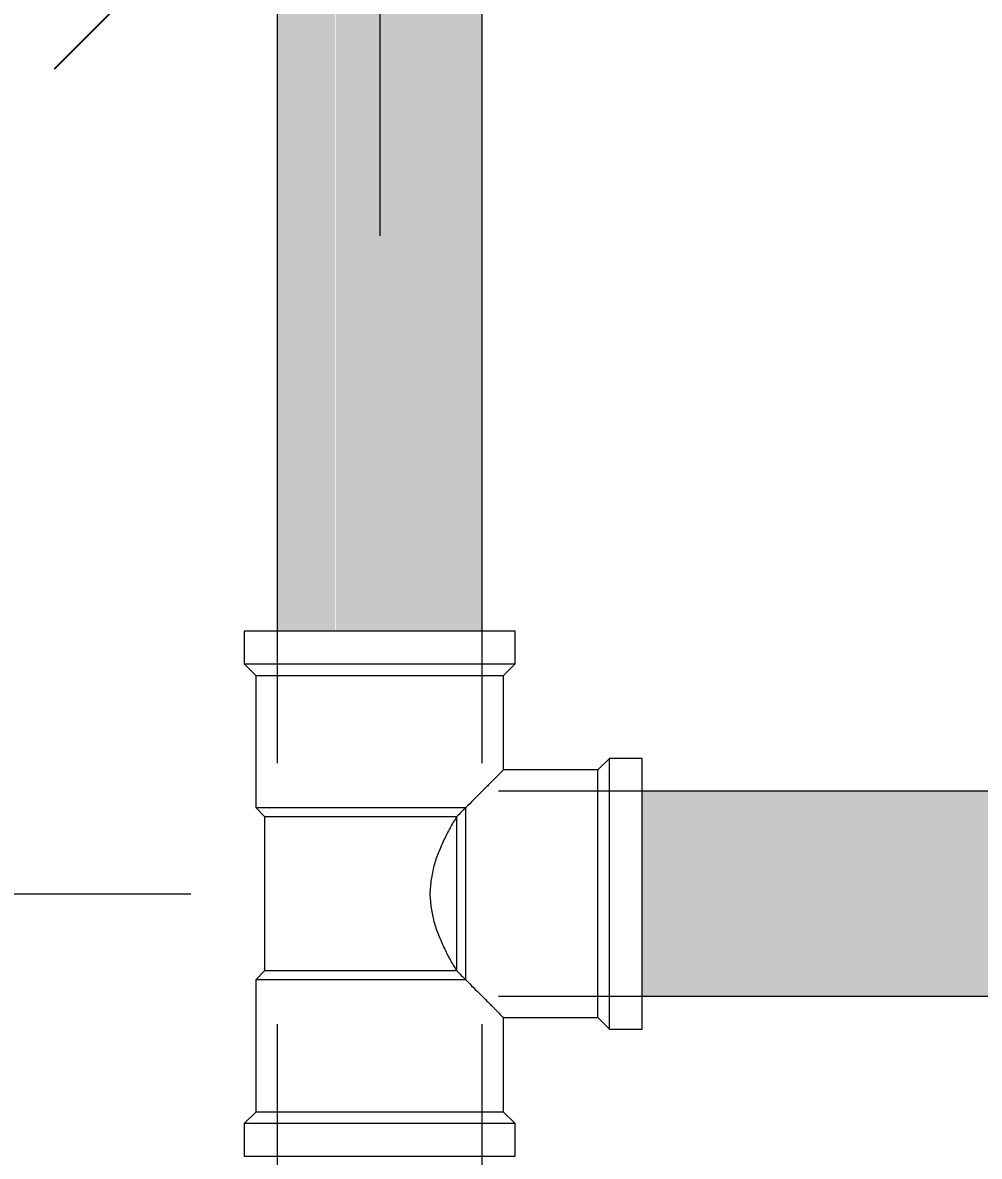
# Model space of a CAD drawing. Header units: metres. Extents: x -24.8 to 3.4, y -2.1 to 25.8.
# Drawn here: x -8.0661 to -7.9495, y 0.268 to 0.4062 of the extents above; entities that cross this region are included whole.
import ezdxf

# ---------------------------------------------------------------- set-up
doc = ezdxf.new("R2010")
doc.units = ezdxf.units.M
for name, color, linetype, lineweight in [('A-ANNO-DIMS', 7, 'Continuous', 5), ('A-ANNO-DIMS-25', 7, 'Continuous', 5), ('P-PIPE', 7, 'Continuous', 5)]:
    doc.layers.add(name, color=color, linetype=linetype, lineweight=lineweight)
doc.styles.add('Century Gothic_4', font='GOTHIC.TTF', dxfattribs={"height": 0.025})
doc.dimstyles.new('Setores_1_mm_1', dxfattribs={"dimscale": 0.3048, "dimtxt": 0.026104, "dimasz": 0.260417, "dimexe": 0.19685, "dimexo": 0.123031, "dimgap": 0.143537, "dimtad": 1, "dimrnd": 0.01, "dimzin": 0, "dimdsep": 46, "dimtxsty": 'Century Gothic_4', "dimblk1": 'OBLIQUE', "dimblk2": 'OBLIQUE', "dimsah": 1, "dimcen": 0.09, "dimazin": 0, "dimtfac": 1, "dimtdec": 4, "dimtix": 1, "dimtmove": 0, "dimatfit": 3, "dimfxl": 1, "dimtvp": 1, "dimtolj": 1, "dimtzin": 0, "dimarcsym": 2})

# ---------------------------------------------------------------- blocks, each defined once
blk = doc.blocks.new('Te_Reducao - Agua Fria_Soldavel - MEP - Tigre - Standard-V51-AA')
at = {"layer": 'P-PIPE'}
for p, q in [((33.2655, 0.332), (33.2655, 0.328)), ((33.2985, 0.332), (33.2655, 0.332)), ((33.2985, 0.328), (33.2985, 0.332)), ((33.2655, 0.328), (33.2669, 0.3266)), ((33.2655, 0.328), (33.2985, 0.328)), ((33.2971, 0.3266), (33.2985, 0.328)), ((33.2669, 0.3266), (33.2669, 0.3105)), ((33.2669, 0.3266), (33.2971, 0.3266)), ((33.2971, 0.3151), (33.2971, 0.3266)), ((33.31, 0.3165), (33.3086, 0.3151)), ((33.314, 0.3165), (33.31, 0.3165)), ((33.31, 0.2835), (33.31, 0.3165)), ((33.314, 0.2835), (33.314, 0.3165)), ((33.3086, 0.3151), (33.2971, 0.3151)), ((33.3086, 0.2849), (33.3086, 0.3151)), ((33.2669, 0.3105), (33.26796, 0.3094)), ((33.2669, 0.3105), (33.2925, 0.3105)), ((33.2925, 0.2895), (33.2925, 0.3105)), ((33.26796, 0.3094), (33.26796, 0.3)), ((33.26796, 0.3094), (33.2914, 0.3094)), ((33.2914, 0.2906), (33.2914, 0.3094)), ((33.26796, 0.3), (33.26796, 0.2906)), ((33.26796, 0.2906), (33.2669, 0.2895)), ((33.2914, 0.2906), (33.26796, 0.2906)), ((33.2669, 0.2895), (33.2669, 0.2734)), ((33.2925, 0.2895), (33.2669, 0.2895)), ((33.2971, 0.2849), (33.3086, 0.2849)), ((33.2971, 0.2734), (33.2971, 0.2849)), ((33.3086, 0.2849), (33.31, 0.2835)), ((33.31, 0.2835), (33.314, 0.2835)), ((33.2669, 0.2734), (33.2655, 0.272)), ((33.2971, 0.2734), (33.2669, 0.2734)), ((33.2985, 0.272), (33.2971, 0.2734)), ((33.2655, 0.272), (33.2655, 0.268)), ((33.2985, 0.272), (33.2655, 0.272)), ((33.2985, 0.268), (33.2985, 0.272)), ((33.2655, 0.268), (33.2985, 0.268))]:
    blk.add_line(p, q, dxfattribs=at)
for points, knots in [([(33.2971, 0.3151), (33.29708, 0.3151), (33.29692, 0.31492), (33.29634, 0.31435), (33.29587, 0.31387), (33.29544, 0.31344), (33.29496, 0.31296), (33.29404, 0.31205), (33.29315, 0.31114), (33.2925, 0.3105)], [0, 0, 0, 0, 0.25, 0.375, 0.5, 0.5625, 0.625, 0.75, 1, 1, 1, 1]), ([(33.2914, 0.3094), (33.29111, 0.30895), (33.29069, 0.30826), (33.29019, 0.3073), (33.28983, 0.30656), (33.28948, 0.30579), (33.28915, 0.30501), (33.28885, 0.30421), (33.2886, 0.3034), (33.28841, 0.30258), (33.28822, 0.30145), (33.28814, 0.30059), (33.28812, 0.3)], [0, 0, 0, 0, 0.166667, 0.25, 0.333333, 0.416667, 0.5, 0.583333, 0.666667, 0.75, 0.833333, 1, 1, 1, 1]), ([(33.28812, 0.3), (33.28814, 0.29941), (33.28822, 0.29855), (33.28841, 0.29742), (33.2886, 0.2966), (33.28885, 0.29579), (33.28915, 0.29499), (33.28948, 0.29421), (33.28983, 0.29344), (33.29019, 0.2927), (33.29069, 0.29174), (33.29111, 0.29105), (33.2914, 0.2906)], [0, 0, 0, 0, 0.166667, 0.25, 0.333333, 0.416667, 0.5, 0.583333, 0.666667, 0.75, 0.833333, 1, 1, 1, 1]), ([(33.2925, 0.2895), (33.29315, 0.28886), (33.29404, 0.28796), (33.29496, 0.28704), (33.29544, 0.28656), (33.29576, 0.28624), (33.29605, 0.28594), (33.29641, 0.28558), (33.29691, 0.28508), (33.29708, 0.2849), (33.2971, 0.2849)], [0, 0, 0, 0, 0.25, 0.375, 0.4375, 0.5, 0.5625, 0.625, 0.75, 1, 1, 1, 1])]:
    blk.add_open_spline(points, degree=3, knots=knots, dxfattribs=at)
for points in [[(33.2925, 0.3105), (33.29231, 0.31032), (33.29195, 0.30995), (33.29158, 0.30958), (33.2914, 0.3094)], [(33.2914, 0.2906), (33.29158, 0.29042), (33.29195, 0.29005), (33.29231, 0.28968), (33.2925, 0.2895)]]:
    blk.add_open_spline(points, degree=3, dxfattribs=at)
blk = doc.blocks.new('DIMBLOCK35-AA')
at = {"layer": 'A-ANNO-DIMS-25', "lineweight": 25}
for p, q in [((-8.13897, 0.3), (-8.17866, 0.33969)), ((-8.13897, 0.3), (-8.09928, 0.26031)), ((-8.13897, 0), (-8.17866, 0.03969)), ((-8.13897, 0), (-8.09928, -0.03969))]:
    blk.add_line(p, q, dxfattribs=at)
at = {"layer": 'A-ANNO-DIMS-25'}
for p, q in [((-8.13897, 0.3), (-8.19897, 0.3)), ((-8.13897, 0), (-8.13897, 0.3)), ((-8.13897, 0.3), (-8.04558, 0.3)), ((-8.13897, 0), (-8.19897, 0)), ((-8.13897, 0), (-7.93508, 0))]:
    blk.add_line(p, q, dxfattribs=at)
at = {"layer": 'A-ANNO-DIMS-25', "color": 0, "insert": (-8.21477, 0.09489), "char_height": 0.025, "width": 0.1322613, "attachment_point": 1, "rotation": 90, "line_spacing_factor": 0.984502, "style": 'Century Gothic_4'}
blk.add_mtext('0,30 m', dxfattribs=at)
blk = doc.blocks.new('_Oblique')
at = {"color": 0, "linetype": 'ByBlock', "lineweight": -2}
blk.add_line((-0.5, -0.5), (0.5, 0.5), dxfattribs=at)
blk = doc.blocks.new('DIMBLOCK36-AA')
at = {"layer": 'A-ANNO-DIMS-25'}
for p, q in [((-7.87258, 0.44017), (-7.87258, 0.50017)), ((-8.02258, 0.44017), (-8.02258, 0.45879)), ((-8.02258, 0.44017), (-7.87258, 0.44017)), ((-8.02258, 0.44017), (-8.02258, 0.38017)), ((-7.87258, 0.44017), (-7.87258, 0.39962))]:
    blk.add_line(p, q, dxfattribs=at)
at = {"layer": 'A-ANNO-DIMS-25', "lineweight": 25}
for p, q in [((-8.02258, 0.44017), (-7.9829, 0.47985)), ((-7.87258, 0.44017), (-7.8329, 0.47985)), ((-8.02258, 0.44017), (-8.06227, 0.40048)), ((-7.87258, 0.44017), (-7.91227, 0.40048))]:
    blk.add_line(p, q, dxfattribs=at)
at = {"layer": 'A-ANNO-DIMS-25', "color": 0, "insert": (-8.00269, 0.51596), "char_height": 0.025, "width": 0.1322613, "attachment_point": 1, "line_spacing_factor": 0.984502, "style": 'Century Gothic_4'}
blk.add_mtext('0,15 m', dxfattribs=at)

msp = doc.modelspace()

# ---------------------------------------------------------------- hatches: boundary and pattern name
at = {"layer": 'P-PIPE', "true_color": 0x00ffff}
for points in [[(-8.03503, 0.332), (-8.02801, 0.332), (-8.02801, 1), (-8.03128, 1), (-8.03128, 0.9925), (-8.03505, 0.9925), (-8.03505, 0.332)], [(-8.01433, 0.332), (-8.01133, 0.332), (-8.01134, 0.9925), (-8.01389, 0.99275), (-8.01389, 1), (-8.02801, 1), (-8.02794, 0.332), (-8.01434, 0.332)], [(-8.0103, 0.332), (-8.01012, 0.332), (-8.0103, 0.9925), (-8.01133, 0.9925), (-8.01133, 0.332), (-8.0103, 0.332)], [(-7.99058, 0.3), (-7.90608, 0.3), (-7.90608, 0.3125), (-7.99058, 0.31244), (-7.99058, 0.3)], [(-7.90608, 0.2875), (-7.90608, 0.3), (-7.99058, 0.3), (-7.99058, 0.2875), (-7.91693, 0.2875)]]:
    msp.add_hatch(color=4, dxfattribs=at).paths.add_polyline_path(points)

# ---------------------------------------------------------------- linework, layer by layer
at = {"layer": 'P-PIPE'}
for p, q in [((-8.03508, 4.0046), (-8.03508, 0.3159)), ((-8.01008, 0.3159), (-8.01008, 4.0046)), ((-7.89352, 0.3125), (-8.00808, 0.3125)), ((-8.00808, 0.2875), (-7.894, 0.2875)), ((-8.03508, 0.2841), (-8.03508, -0.25301)), ((-8.01008, -0.25301), (-8.01008, 0.2841))]:
    msp.add_line(p, q, dxfattribs=at)

# ---------------------------------------------------------------- block references
msp.add_blockref('Te_Reducao - Agua Fria_Soldavel - MEP - Tigre - Standard-V51-AA', (-41.30458, 0), dxfattribs=at)

# ---------------------------------------------------------------- dimensions: what is measured, and where the dimension line sits
at = {"layer": 'A-ANNO-DIMS'}
dim = msp.add_linear_dim(base=(-7.87258, 0.44017), p1=(-8.02258, 0.49629), p2=(-7.87258, 0.36212), dimstyle='Setores_1_mm_1', override={"dimpost": '<>', "dimfxl": 0.201253}, dxfattribs=at)
dim.commit()
dim.dimension.update_dxf_attribs({"geometry": 'DIMBLOCK36-AA', "text_midpoint": (-7.94758, 0.49704)})
dim = msp.add_linear_dim(base=(-8.13897, 0.3), p1=(-7.89758, 0), p2=(-8.00808, 0.3), angle=90, dimstyle='Setores_1_mm_1', override={"dimpost": '<>', "dimfxl": 0.319703}, dxfattribs=at)
dim.commit()
dim.dimension.update_dxf_attribs({"geometry": 'DIMBLOCK35-AA', "text_midpoint": (-8.19585, 0.15)})

doc.saveas('drawing.dxf')
